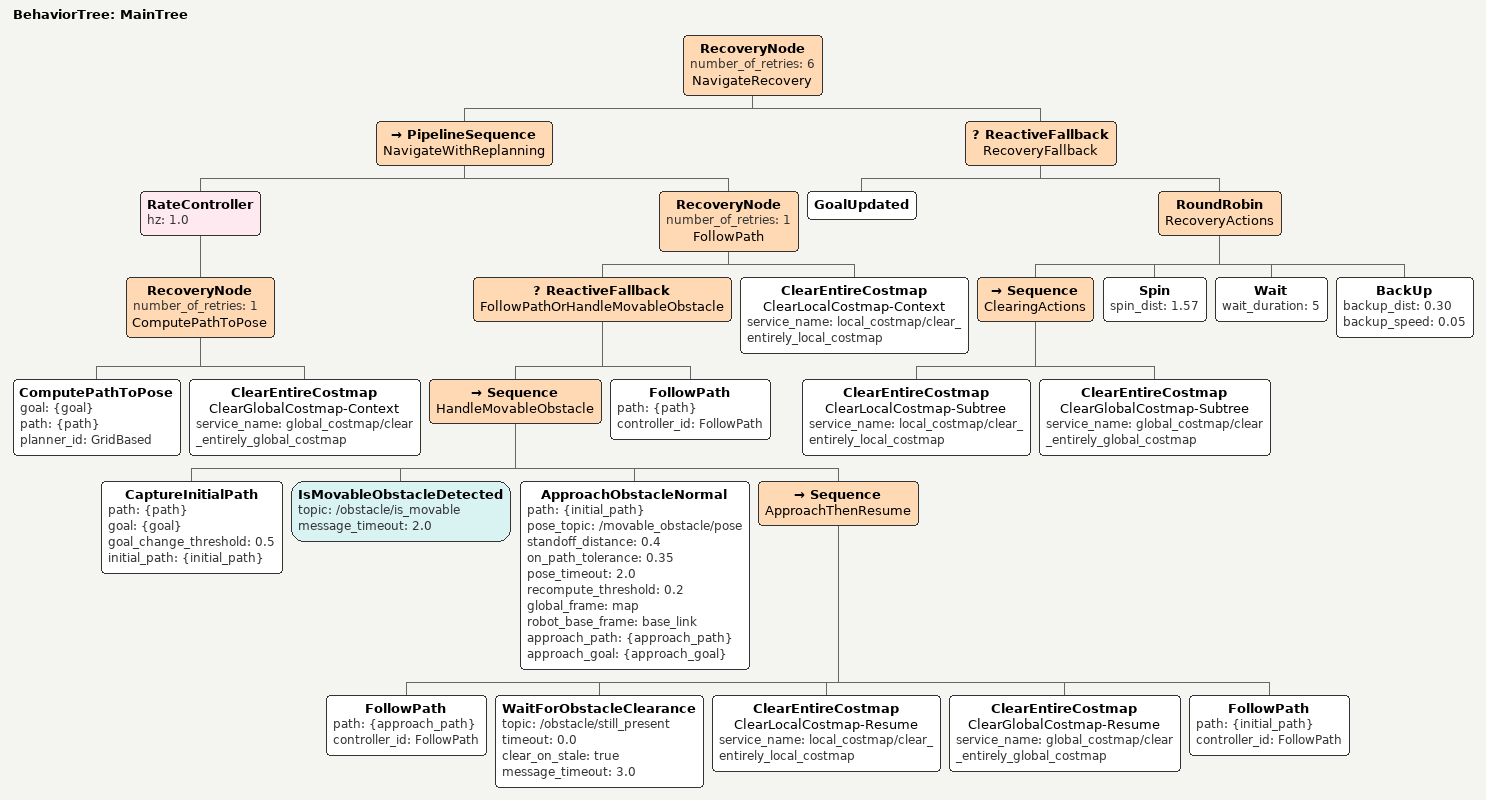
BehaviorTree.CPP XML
<root main_tree_to_execute="MainTree">
  <BehaviorTree ID="MainTree">
    <RecoveryNode number_of_retries="6" name="NavigateRecovery">
      <PipelineSequence name="NavigateWithReplanning">
        <RateController hz="1.0">
          <RecoveryNode number_of_retries="1" name="ComputePathToPose">
            <ComputePathToPose goal="{goal}" path="{path}" planner_id="GridBased"/>
            <ClearEntireCostmap name="ClearGlobalCostmap-Context" service_name="global_costmap/clear_entirely_global_costmap"/>
          </RecoveryNode>
        </RateController>
        <RecoveryNode number_of_retries="1" name="FollowPath">
          <ReactiveFallback name="FollowPathOrHandleMovableObstacle">
            <Sequence name="HandleMovableObstacle">
              <CaptureInitialPath path="{path}" goal="{goal}"
                                  goal_change_threshold="0.5"
                                  initial_path="{initial_path}"/>
              <IsMovableObstacleDetected topic="/obstacle/is_movable"
                                         message_timeout="2.0"/>
              <ApproachObstacleNormal path="{initial_path}"
                                      pose_topic="/movable_obstacle/pose"
                                      standoff_distance="0.4"
                                      on_path_tolerance="0.35"
                                      pose_timeout="2.0"
                                      recompute_threshold="0.2"
                                      global_frame="map"
                                      robot_base_frame="base_link"
                                      approach_path="{approach_path}"
                                      approach_goal="{approach_goal}"/>
              <Sequence name="ApproachThenResume">
                <FollowPath path="{approach_path}" controller_id="FollowPath"/>
                <WaitForObstacleClearance topic="/obstacle/still_present"
                                          timeout="0.0"
                                          clear_on_stale="true"
                                          message_timeout="3.0"/>
                <ClearEntireCostmap name="ClearLocalCostmap-Resume"
                                    service_name="local_costmap/clear_entirely_local_costmap"/>
                <ClearEntireCostmap name="ClearGlobalCostmap-Resume"
                                    service_name="global_costmap/clear_entirely_global_costmap"/>
                <FollowPath path="{initial_path}" controller_id="FollowPath"/>
              </Sequence>
            </Sequence>
            <FollowPath path="{path}" controller_id="FollowPath"/>
          </ReactiveFallback>
          <ClearEntireCostmap name="ClearLocalCostmap-Context" service_name="local_costmap/clear_entirely_local_costmap"/>
        </RecoveryNode>
      </PipelineSequence>
      <ReactiveFallback name="RecoveryFallback">
        <GoalUpdated/>
        <RoundRobin name="RecoveryActions">
          <Sequence name="ClearingActions">
            <ClearEntireCostmap name="ClearLocalCostmap-Subtree" service_name="local_costmap/clear_entirely_local_costmap"/>
            <ClearEntireCostmap name="ClearGlobalCostmap-Subtree" service_name="global_costmap/clear_entirely_global_costmap"/>
          </Sequence>
          <Spin spin_dist="1.57"/>
          <Wait wait_duration="5"/>
          <BackUp backup_dist="0.30" backup_speed="0.05"/>
        </RoundRobin>
      </ReactiveFallback>
    </RecoveryNode>
  </BehaviorTree>
</root>
